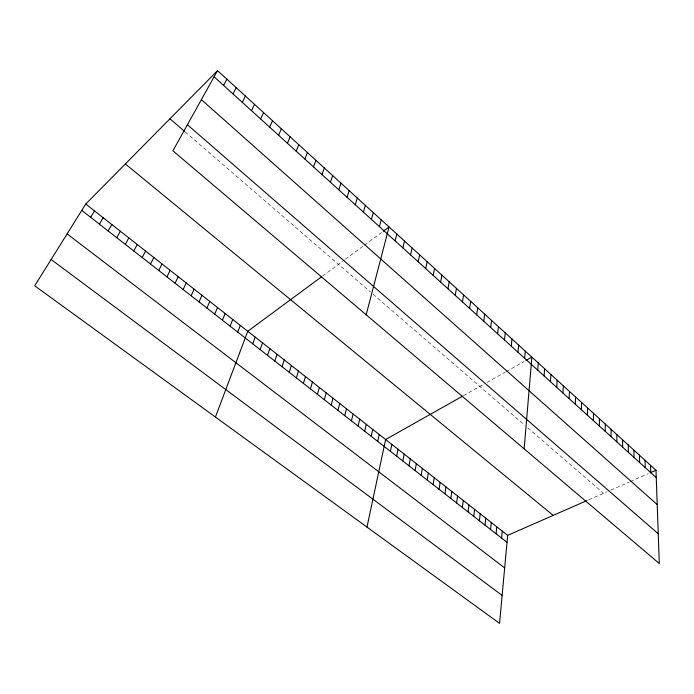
<?xml version="1.0" encoding="UTF-8"?>
<svg xmlns="http://www.w3.org/2000/svg" width="694" height="694" viewBox="0 0 694 694"><rect width="100%" height="100%" fill="white"/><g stroke="black" fill="none" stroke-linecap="round" stroke-linejoin="round"><path stroke-width="0.52" stroke-dasharray="3.47 2.6" d="M322.623 276.012L344.554 259.825M345.421 259.183L363.621 245.745M364.428 245.156L381.561 232.507M463.462 395.667L483.414 384.433M487.006 382.411L505.345 372.079M506.273 371.559L524.178 361.47M588.746 499.775L607.129 491.716M610.763 490.12L629.276 481.992M630.213 481.584L648.257 473.664M185.229 131.955L370.154 291.714M373.103 294.265L524.768 425.292M527.778 427.886L603.494 493.304"/><path stroke-width="1.04" d="M611.067 436.639L611.11 429.36M605.22 431.338L605.298 424.06M599.33 425.995L599.442 418.725M593.387 420.607L593.544 413.346M587.402 415.177L587.592 407.933M581.364 409.703L581.598 402.468M575.274 404.194L575.56 396.959M569.141 398.634L569.47 391.407M562.955 393.021L563.328 385.812M556.718 387.373L557.135 380.173M550.437 381.674L550.897 374.482M544.096 375.931L544.608 368.748M537.711 370.136L538.266 362.971M524.144 448.836L531.873 357.141L525.887 360.507M524.647 358.295L525.306 351.155M85.744 204.036L507.661 535.36L499.559 623.368L34.7 285.807L85.744 204.036L217.534 70.632L655.995 470.272L659.3 563.537L172.919 150.789L217.534 70.632M501.571 538.076L502.248 531.11M517.976 352.248L518.678 345.109M496.08 533.79L496.791 526.824M511.235 346.141L511.99 339.019M490.554 529.479L491.3 522.513M484.993 525.132L485.774 518.175M504.451 339.982L505.258 332.877M479.389 520.76L480.205 513.803M497.598 333.771L498.457 326.683M473.75 516.362L474.601 509.405M468.068 511.929L468.962 504.972M490.693 327.507L491.604 320.437M462.351 507.461L463.28 500.504M483.718 321.192L484.69 314.139M456.591 502.959L457.554 496.01M476.691 314.824L477.715 307.78M450.788 498.431L451.794 491.491M444.941 493.876L445.99 486.928M469.595 308.396L470.679 301.37M439.059 489.279L440.143 482.339M462.447 301.907L463.583 294.898M433.134 484.655L434.253 477.715M427.166 479.996L428.328 473.065M455.229 295.366L456.426 288.374M421.154 475.303L422.36 468.372M415.099 470.575L416.339 463.653M447.951 288.765L449.2 281.79M408.992 465.813L410.284 458.89M440.603 282.102L441.922 275.154M402.85 461.016L404.186 454.102M433.186 275.388L434.565 268.457M396.664 456.184L398.044 449.278M390.427 451.317L391.85 444.412M425.708 268.604L427.157 261.699M366.987 527.102L385.612 439.519L462.568 396.17M377.701 441.384L379.21 434.487M418.161 261.768L419.67 254.872M371.203 436.309L372.765 429.421M410.553 254.863L412.123 247.992M364.654 431.2L366.267 424.32M402.867 247.897L404.507 241.052M358.061 426.055L359.718 419.176M395.112 240.87L396.812 234.043M351.416 420.868L353.116 413.997M344.71 415.637L346.471 408.775M366.18 314.798L389.056 226.973L383.227 231.276M337.961 410.371L339.774 403.518M379.384 226.617L381.232 219.842M331.159 405.062L333.016 398.217M324.306 399.709L326.215 392.873M371.42 219.391L373.329 212.633M317.401 394.313L319.361 387.486M310.435 388.883L312.456 382.064M363.37 212.095L365.356 205.372M303.417 383.4L305.49 376.599M355.25 204.73L357.306 198.033M296.347 377.883L298.472 371.09M347.052 197.304L349.186 190.633M289.224 372.314L291.402 365.53M282.033 366.71L284.271 359.934M338.776 189.8L340.98 183.155M274.789 361.053L277.088 354.296M330.422 182.227L332.704 175.608M267.494 355.354L269.845 348.605M321.99 174.584L324.35 167.991M260.137 349.611L262.549 342.871M252.711 343.825L255.184 337.093M313.471 166.864L315.917 160.305M215.418 417.033L247.767 331.272L321.764 276.646M237.695 332.096L240.289 325.399M304.874 159.065L307.399 152.541M230.096 326.163L232.75 319.474M296.191 151.197L298.802 144.708M222.427 320.177L225.151 313.506M214.698 314.148L217.491 307.485M287.429 143.25L290.118 136.796M206.907 308.067L209.762 301.422M278.58 135.226L281.356 128.806M199.057 301.933L201.971 295.306M269.636 127.123L272.508 120.739M191.136 295.748L194.12 289.138M183.147 289.519L186.2 282.918M260.614 118.943L263.564 112.593M175.088 283.23L178.211 276.646M251.497 110.684L254.542 104.369M166.968 276.889L170.16 270.322M242.293 102.33L245.424 96.058M158.77 270.487L162.04 263.946M150.511 264.041L153.851 257.517M232.993 93.907L236.22 87.67M142.175 257.535L145.593 251.028M223.598 85.388L226.921 79.194M133.768 250.976L137.256 244.488M125.293 244.357L128.858 237.886M116.739 237.678L120.383 231.232M108.117 230.946L111.838 224.526M99.415 224.153L103.215 217.751M90.636 217.3L94.523 210.924M507.661 535.36L586.933 500.574M650.191 472.814L655.995 470.272M51.13 259.487L502.126 595.426M67.11 233.887L504.659 567.9M81.779 210.386L507.019 542.326M125.354 163.94L553.187 515.382M169.978 118.778L184.474 131.296M187.415 124.747L658.242 533.755M201.39 99.641L657.209 504.573M214.108 76.782L656.255 477.602M650.53 465.292L650.755 472.614M645.03 460.278L645.22 467.591M639.486 455.221L639.634 462.534M633.9 450.128L634.012 457.433M628.261 444.993L628.348 452.297M622.587 439.823L622.631 447.118M616.871 434.609L616.871 441.896"/></g></svg>
